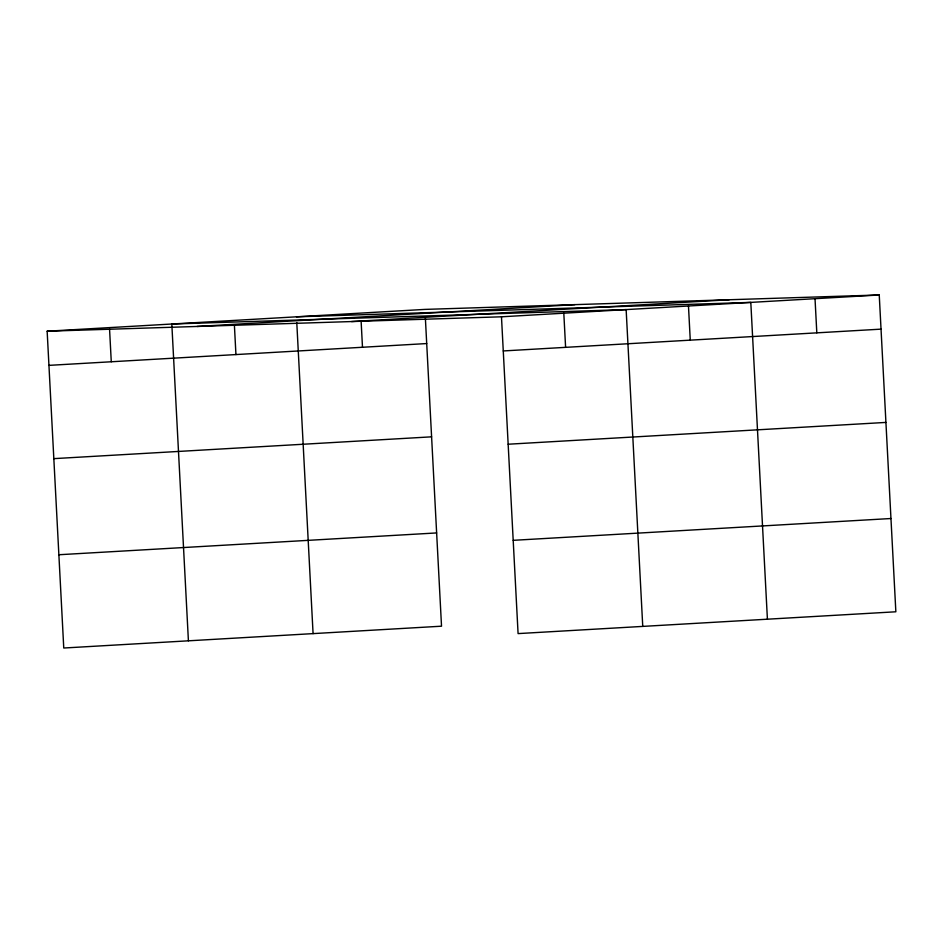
<?xml version="1.0" encoding="UTF-8"?>
<svg xmlns="http://www.w3.org/2000/svg" width="943" height="943" viewBox="0 0 943 943"><rect width="100%" height="100%" fill="white"/><g stroke="black" fill="none" stroke-linecap="round" stroke-linejoin="round"><path stroke-width="1.41" d="M47.15 331.217L424.916 309.398L879.241 294.982L895.85 611.783L518.084 633.602L501.476 316.801L47.15 331.217L63.759 648.018L441.524 626.199L425.364 317.944M197.075 326.455L574.853 304.648M351.55 321.551L729.316 299.744M501.476 316.801L879.241 294.982M48.942 365.365L426.707 343.558M503.267 350.949L881.033 329.142M53.834 458.64L431.599 436.833M508.159 444.224L885.925 422.417M58.867 554.743L436.633 532.936M513.192 540.327L890.958 518.52M296.479 316.813L750.805 302.397L767.413 619.209M815.023 298.695L816.815 332.855M688.473 306.004L690.264 340.152M642.749 626.4L626.14 309.599L171.815 324.015L188.411 640.816M563.808 313.194L565.6 347.354M361.145 321.646L362.489 347.272M296.774 322.506L313.076 633.625M234.371 324.687L235.939 354.58M109.553 329.036L111.274 361.77"/></g></svg>
